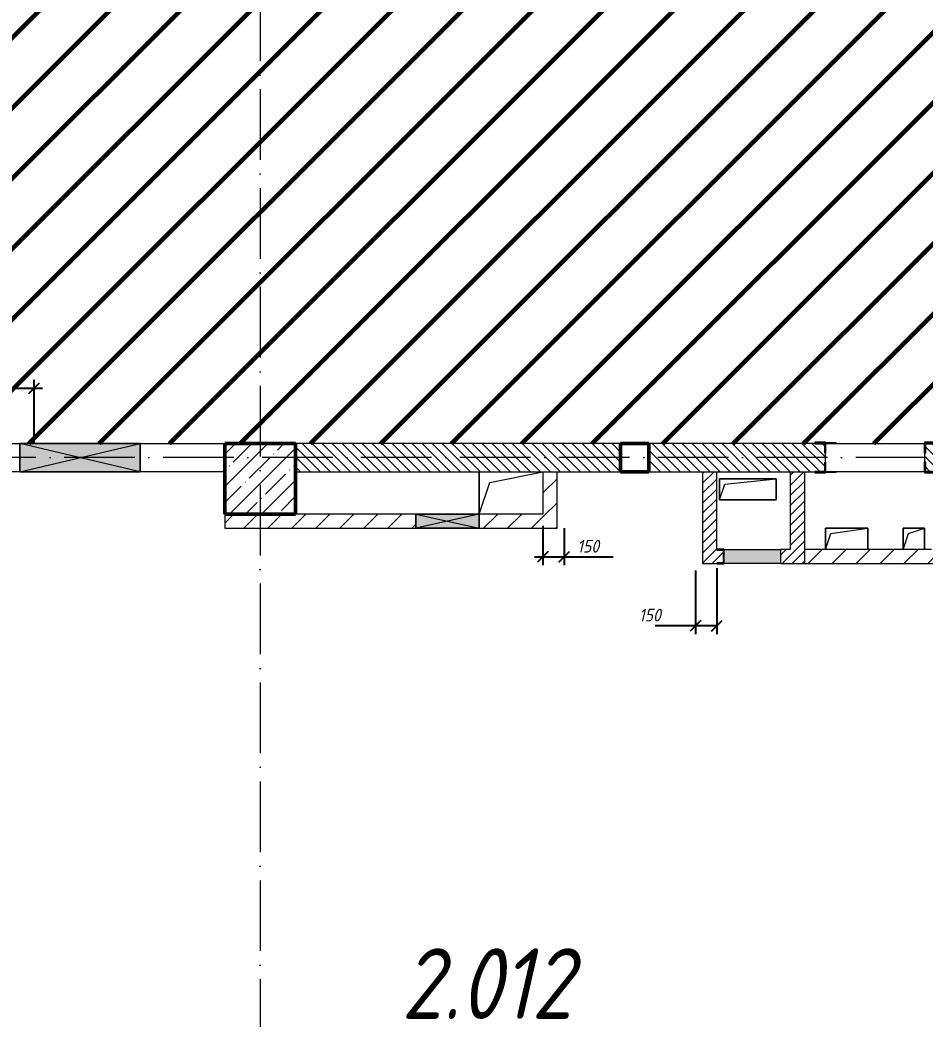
# Model space of a CAD drawing. Header units: millimetres. Extents: x -606178 to 312196, y -19338 to 632709.
# Drawn here: x -245651 to -239248, y 510901 to 517974 of the extents above; entities that cross this region are included whole.
import ezdxf

# ---------------------------------------------------------------- set-up
doc = ezdxf.new("R2010")
doc.units = ezdxf.units.MM
doc.linetypes.add('50_200_ШТРИХ_1Т_ш5_п1_п1_', pattern=[700, 500, -100, 0, -100])
for name, color, linetype, lineweight in [('6.4.1) Окр пт с инж. ПТ2.16', 3, 'Continuous', 60), ('A-____-____-DIMS', 7, 'Continuous', 9), ('A-DETL-GENF-OTLN', 7, 'Continuous', 9), ('A-FLOR-____-OTLN', 7, 'Continuous', 9), ('A-GENM-____-MCUT', 7, 'Continuous', 25), ('A-GENM-____-OTLN', 7, 'Continuous', 9), ('A-GENM-____-OTLN-1', 7, 'Continuous', 25), ('A-GLAZ-____-OTLN', 7, 'Continuous', 9), ('A-WALL-____-MCUT', 7, 'Continuous', 13), ('A-WALL-____-PATT-1', 7, 'Continuous', 9), ('A-WALL-FNSH-MCUT-1', 7, 'Continuous', 9), ('I-WALL-____-OTLN', 7, 'Continuous', 9), ('S-COLS-____-MCUT', 7, 'Continuous', 50), ('S-COLS-____-OTLN', 7, 'Continuous', 9), ('S-GRID-____-OTLN-1', 7, '50_200_ШТРИХ_1Т_ш5_п1_п1_', 9), ('Марки помещений', 7, 'Continuous', 9)]:
    doc.layers.add(name, color=color, linetype=linetype, lineweight=lineweight)
doc.styles.add('ISOCPEUR_I_2', font='isocpeui.ttf', dxfattribs={"width": 0.85, "height": 2.3})
doc.styles.add('ISOCPEUR_I_7', font='isocpeui.ttf', dxfattribs={"width": 0.9, "height": 90})
doc.dimstyles.new('ISO-1_8_0_9К_СРЕДНИЙ_Кладочные_1', dxfattribs={"dimscale": 304.8, "dimtxt": 89.638306, "dimasz": 0.246063, "dimexe": 0.19685, "dimexo": 0, "dimgap": 0, "dimtad": 1, "dimdec": 3, "dimrnd": 0.001, "dimdsep": 46, "dimtxsty": 'ISOCPEUR_I_7', "dimblk1": 'OBLIQUE', "dimblk2": 'OBLIQUE', "dimsah": 1, "dimcen": 0.09, "dimdle": 0.19685, "dimazin": 0, "dimtfac": 1, "dimtdec": 4, "dimtix": 1, "dimtmove": 0, "dimatfit": 3, "dimfxl": 1, "dimtvp": 1, "dimtolj": 1, "dimtzin": 0, "dimarcsym": 2})
doc.dimstyles.new('ISO-1_8_0_9К_СРЕДНИЙ_Кладочные_2', dxfattribs={"dimscale": 304.8, "dimtxt": 89.638306, "dimasz": 0.246063, "dimexe": 0.19685, "dimexo": 0, "dimgap": 0, "dimtad": 1, "dimdec": 3, "dimrnd": 0.001, "dimdsep": 46, "dimtxsty": 'ISOCPEUR_I_7', "dimblk1": 'OBLIQUE', "dimblk2": 'OBLIQUE', "dimsah": 1, "dimcen": 0.09, "dimdle": 0.19685, "dimazin": 0, "dimtfac": 1, "dimtdec": 4, "dimtix": 1, "dimtmove": 1, "dimatfit": 3, "dimfxl": 1, "dimtvp": 1, "dimtolj": 1, "dimtzin": 0, "dimarcsym": 2})
pattern_1 = [(45, (-264901.3, 451794.26), (-35.35534, 35.35534), [])]
pattern_2 = [(45, (-264901.3, 451794.26), (-84.85281, 84.85281), [])]

# ---------------------------------------------------------------- blocks, each defined once
blk = doc.blocks.new('BSC_Колонна _Прямоугольная - 500х500-V50-АР1_План отверстий 2 этажа в осях 1-64_Ю-ЯЯ')
at = {"layer": 'S-COLS-____-OTLN'}
h = blk.add_hatch(dxfattribs=at)
h.set_pattern_fill('FP_60', color=256, style=0, pattern_type=2)
h.set_pattern_definition([(45, (-20950, -62931.04), (-114.04925, 114.04925), []), (45, (-20835.95, -62931.04), (-114.04925, 114.04925), [201.613, -40.323, 3.353, -36.97])])
h.paths.add_polyline_path([(-250, -250), (250, -250), (250, 250), (-250, 250)], flags=0)
at = {"layer": 'S-COLS-____-MCUT'}
for p, q in [((250, 250), (-250, 250)), ((-250, 250), (-250, -250)), ((250, -250), (250, 250)), ((-250, -250), (250, -250))]:
    blk.add_line(p, q, dxfattribs=at)
blk = doc.blocks.new('154_Стойка_СКБ_Уголок - СМ-2180_200-28268025-АР1_План отверстий 2 этажа в осях 1-64_Ю-ЯЯ')
at = {"layer": 'A-GENM-____-MCUT'}
for p, q in [((125, 156), (125, 81)), ((200, 156), (125, 156)), ((131, 81), (131, 150)), ((131, 150), (200, 150)), ((200, 150), (200, 156)), ((125, 81), (131, 81)), ((131, 19), (125, 19)), ((125, 19), (125, -56)), ((131, -50), (131, 19)), ((125, -56), (200, -56)), ((200, -50), (131, -50)), ((200, -56), (200, -50))]:
    blk.add_line(p, q, dxfattribs=at)
blk = doc.blocks.new('Фахверк_СКБ_Уголок - 200_3960_зеркало-28268689-АР1_План отверстий 2 этажа в осях 1-64_Ю-ЯЯ')
at = {"layer": 'A-GENM-____-MCUT'}
for p, q in [((200, 156), (125, 156)), ((125, 156), (125, 81)), ((131, 81), (131, 150)), ((131, 150), (200, 150)), ((200, 150), (200, 156)), ((125, 81), (131, 81)), ((131, 19), (125, 19)), ((125, 19), (125, -56)), ((131, -50), (131, 19)), ((125, -56), (200, -56)), ((200, -50), (131, -50)), ((200, -56), (200, -50))]:
    blk.add_line(p, q, dxfattribs=at)
blk = doc.blocks.new('Стойка_Влож_Уголок_Опорный - Уголок-28213941-АР1_План отверстий 2 этажа в осях 1-64_Ю-ЯЯ')
at = {"layer": 'A-GENM-____-OTLN'}
for p, q in [((-212, -6), (-212, 0)), ((0, 0), (0, -6)), ((-212, -75), (-212, -6)), ((-212, -6), (-206, -6)), ((-6, -6), (0, -6)), ((0, -6), (0, -75)), ((-212, -75), (-206, -75)), ((-6, -75), (0, -75))]:
    blk.add_line(p, q, dxfattribs=at)
blk = doc.blocks.new('AR_Отверстие Ниша - Лючок-32403922-АР1_План отверстий 2 этажа в осях 1-64_Ю-ЯЯ')
at = {"layer": 'A-GLAZ-____-OTLN'}
blk.add_hatch(color=256, dxfattribs=at).paths.add_polyline_path([(-200, 50), (-200, -50), (200, -50), (200, 50)], flags=0)
for p, q in [((-200, 50), (200, 50)), ((-200, -50), (-200, 50)), ((200, -50), (-200, -50))]:
    blk.add_line(p, q, dxfattribs=at)
blk = doc.blocks.new('154_Фахверк_СКБ_Швеллер - Тип_100_3960_зеркало-29769493-АР1_План отверстий 2 этажа в осях 1-64_Ю-ЯЯ')
at = {"layer": 'A-GENM-____-MCUT'}
for p, q in [((175, 50), (125, 50)), ((125, 50), (125, -50)), ((128, 47), (175, 47)), ((128, -47), (128, 47)), ((175, 47), (175, 50)), ((125, -50), (175, -50)), ((175, -47), (128, -47)), ((175, -50), (175, -47))]:
    blk.add_line(p, q, dxfattribs=at)
blk = doc.blocks.new('AR_Отверстие прямоугольное _в плите_ - AR_Отверстие прямоугольное _в плите_-30229441-АР1_План отверстий 2 этажа в осях 1-64_Ю-ЯЯ')
at = {"layer": 'A-GENM-____-OTLN'}
for p, q in [((150, 75), (-150, 75)), ((-150, 75), (-150, -75)), ((-112.5, 37.5), (150, 75)), ((150, -75), (150, 75)), ((-150, -75), (-112.5, 37.5))]:
    blk.add_line(p, q, dxfattribs=at)
blk = doc.blocks.new('AR_Отверстие прямоугольное _в плите_ - AR_Отверстие прямоугольное _в плите_-30423627-АР1_План отверстий 2 этажа в осях 1-64_Ю-ЯЯ')
at = {"layer": 'A-GENM-____-OTLN'}
for p, q in [((75, 75), (-75, 75)), ((-75, 75), (-75, -75)), ((-37.5, 37.5), (75, 75)), ((75, -75), (75, 75)), ((-75, -75), (-37.5, 37.5))]:
    blk.add_line(p, q, dxfattribs=at)
blk = doc.blocks.new('AR_Отверстие прямоугольное _в плите_ - AR_Отверстие прямоугольное _в плите_-V155-АР1_План отверстий 2 этажа в осях 1-64_Ю-ЯЯ')
at = {"layer": 'A-GENM-____-OTLN'}
for p, q in [((200, 75), (-200, 75)), ((-200, 75), (-200, -75)), ((-162.5, 37.5), (200, 75)), ((200, -75), (200, 75)), ((-200, -75), (-162.5, 37.5)), ((-200, -75), (200, -75))]:
    blk.add_line(p, q, dxfattribs=at)
blk = doc.blocks.new('AR_Отверстие прямоугольное _в плите_ - AR_Отверстие прямоугольное _в плите_-V196-АР1_План отверстий 2 этажа в осях 1-64_Ю-ЯЯ')
at = {"layer": 'A-GENM-____-OTLN'}
for p, q in [((-225, 150), (-225, -150)), ((-150, 75), (225, 150)), ((-225, -150), (-150, 75))]:
    blk.add_line(p, q, dxfattribs=at)
blk = doc.blocks.new('BSC_Колонна _Прямоугольная1 - 200х200 _металл_-35201446-АР1_План отверстий 2 этажа в осях 1-64_Ю-ЯЯ')
at = {"layer": 'S-COLS-____-MCUT'}
for p, q in [((100, 100), (-100, 100)), ((-100, 100), (-100, -100)), ((100, -100), (100, 100)), ((-100, -100), (100, -100))]:
    blk.add_line(p, q, dxfattribs=at)
blk = doc.blocks.new('AR_Отверстие прямоугольное _в стене_ - AR_Отверстие прямоугольное _в стене__ОВ-36815002-АР1_План отверстий 2 этажа в осях 1-64_Ю-ЯЯ')
at = {"layer": 'A-GLAZ-____-OTLN'}
blk.add_hatch(color=256, dxfattribs=at).paths.add_polyline_path([(225, -50), (225, 50), (-225, 50), (-225, -50)], flags=0)
at = {"layer": 'A-DETL-GENF-OTLN'}
for p, q in [((-225, -50), (-225, 50)), ((-225, 50), (225, 50)), ((225, 50), (-225, -50)), ((-225, 50), (225, -50)), ((225, 50), (-225, 50)), ((-225, 50), (-225, -50)), ((225, 50), (225, -50)), ((225, -50), (225, 50)), ((225, -50), (-225, -50)), ((-225, -50), (225, -50))]:
    blk.add_line(p, q, dxfattribs=at)
blk = doc.blocks.new('AR_Отверстие прямоугольное _в стене_ - AR_Отверстие прямоугольное _в стене__ОВ-36798040-АР1_План отверстий 2 этажа в осях 1-64_Ю-ЯЯ')
at = {"layer": 'A-GLAZ-____-OTLN'}
blk.add_hatch(color=256, dxfattribs=at).paths.add_polyline_path([(425, -100), (425, 100), (-425, 100), (-425, -100)], flags=0)
at = {"layer": 'A-DETL-GENF-OTLN'}
for p, q in [((-425, -100), (-425, 100)), ((-425, 100), (425, 100)), ((425, 100), (-425, -100)), ((-425, 100), (425, -100)), ((425, 100), (-425, 100)), ((-425, 100), (-425, -100)), ((425, 100), (425, -100)), ((425, -100), (425, 100)), ((425, -100), (-425, -100)), ((-425, -100), (425, -100))]:
    blk.add_line(p, q, dxfattribs=at)
blk = doc.blocks.new('_Oblique')
at = {"color": 0, "linetype": 'ByBlock', "lineweight": -2}
blk.add_line((-0.5, -0.5), (0.5, 0.5), dxfattribs=at)
blk = doc.blocks.new('*D4935')
at = {"layer": 'A-____-____-DIMS', "color": 0, "lineweight": -2, "transparency": 16777216}
for p, q in [((-240871.3, 514075.3), (-240871.3, 513625.2)), ((-240721.3, 514092.3), (-240721.3, 513625.2)), ((-240871.3, 513685.2), (-241157.8, 513685.2)), ((-240721.3, 513685.2), (-240931.3, 513685.2))]:
    blk.add_line(p, q, dxfattribs=at)
at = {"layer": 'Defpoints', "color": 0, "transparency": 16777216}
for p in [(-240871.3, 514075.3), (-240721.3, 514092.3), (-240721.3, 513685.2)]:
    blk.add_point(p, dxfattribs=at)
at = {"layer": 'A-____-____-DIMS', "color": 0, "lineweight": -2, "transparency": 16777216, "xscale": 75, "yscale": 75, "zscale": 75, "rotation": 180}
blk.add_blockref('_Oblique', (-240871.3, 513685.2), dxfattribs=at)
at = {"layer": 'A-____-____-DIMS', "color": 0, "lineweight": -2, "transparency": 16777216, "xscale": 75, "yscale": 75, "zscale": 75}
blk.add_blockref('_Oblique', (-240721.3, 513685.2), dxfattribs=at)
at = {"layer": 'A-____-____-DIMS', "color": 0, "transparency": 16777216, "insert": (-241271.8, 513805.2), "char_height": 90, "width": 368.207, "attachment_point": 1, "line_spacing_factor": 1.149209, "style": 'ISOCPEUR_I_7'}
blk.add_mtext('\\A1;150', dxfattribs=at)
blk = doc.blocks.new('*D4897')
at = {"layer": 'A-____-____-DIMS', "color": 0, "lineweight": -2, "transparency": 16777216}
for p, q in [((-246701.3, 514975.3), (-246701.3, 515426.1)), ((-245551.3, 514981.3), (-245551.3, 515426.1)), ((-246761.3, 515366.1), (-245491.3, 515366.1))]:
    blk.add_line(p, q, dxfattribs=at)
at = {"layer": 'Defpoints', "color": 0, "transparency": 16777216}
for p in [(-245551.3, 515366.1), (-246701.3, 514975.3), (-245551.3, 514981.3)]:
    blk.add_point(p, dxfattribs=at)
at = {"layer": 'A-____-____-DIMS', "color": 0, "lineweight": -2, "transparency": 16777216, "xscale": 75, "yscale": 75, "zscale": 75, "rotation": 180}
blk.add_blockref('_Oblique', (-246701.3, 515366.1), dxfattribs=at)
at = {"layer": 'A-____-____-DIMS', "color": 0, "lineweight": -2, "transparency": 16777216, "xscale": 75, "yscale": 75, "zscale": 75}
blk.add_blockref('_Oblique', (-245551.3, 515366.1), dxfattribs=at)
at = {"layer": 'A-____-____-DIMS', "color": 0, "transparency": 16777216, "insert": (-246126.3, 515411.1), "char_height": 90, "width": 463.361, "attachment_point": 5, "style": 'ISOCPEUR_I_7'}
blk.add_mtext('\\A1;1150', dxfattribs=at)
blk = doc.blocks.new('*D4899')
at = {"layer": 'A-____-____-DIMS', "color": 0, "lineweight": -2, "transparency": 16777216}
for p, q in [((-241951.3, 514392.3), (-241951.3, 514112.8)), ((-241801.3, 514375.3), (-241801.3, 514112.8)), ((-242011.3, 514172.8), (-241801.3, 514172.8)), ((-241801.3, 514172.8), (-241454.4, 514172.8))]:
    blk.add_line(p, q, dxfattribs=at)
at = {"layer": 'Defpoints', "color": 0, "transparency": 16777216}
for p in [(-241951.3, 514392.3), (-241801.3, 514375.3), (-241801.3, 514172.8)]:
    blk.add_point(p, dxfattribs=at)
at = {"layer": 'A-____-____-DIMS', "color": 0, "lineweight": -2, "transparency": 16777216, "xscale": 75, "yscale": 75, "zscale": 75, "rotation": 180}
blk.add_blockref('_Oblique', (-241951.3, 514172.8), dxfattribs=at)
at = {"layer": 'A-____-____-DIMS', "color": 0, "lineweight": -2, "transparency": 16777216, "xscale": 75, "yscale": 75, "zscale": 75}
blk.add_blockref('_Oblique', (-241801.3, 514172.8), dxfattribs=at)
at = {"layer": 'A-____-____-DIMS', "color": 0, "transparency": 16777216, "insert": (-241708.6, 514292.8), "char_height": 90, "width": 368.207, "attachment_point": 1, "line_spacing_factor": 1.149209, "style": 'ISOCPEUR_I_7'}
blk.add_mtext('\\A1;150', dxfattribs=at)

msp = doc.modelspace()

# ---------------------------------------------------------------- hatches: boundary and pattern name
at = {"layer": '6.4.1) Окр пт с инж. ПТ2.16'}
h = msp.add_hatch(dxfattribs=at)
h.set_pattern_fill('ANSI31', color=256, scale=111)
h.paths.add_polyline_path([(-259351.3011, 528425.3011), (-257525.5952, 528425.3011), (-257525.5952, 518825.3011), (-259351.3011, 518825.3011)])
h.paths.add_polyline_path([(-262451.3011, 518825.3011), (-257301.3011, 518825.3011), (-257301.3011, 513825.3011), (-262451.3011, 513825.3011)])
h.paths.add_polyline_path([(-219701.3011, 519325.3011), (-257301.3011, 519325.3011), (-257301.3011, 514975.3011), (-219701.3011, 514975.3011)])
at = {"layer": 'A-WALL-____-PATT-1'}
h = msp.add_hatch(dxfattribs=at)
h.set_pattern_fill('FP_6', color=256, style=0, pattern_type=2)
h.set_pattern_definition([(135, (-264901.3, 451794.26), (-35.35534, -35.35534), [])])
h.paths.add_polyline_path([(-238295.3011, 514775.3011), (-238201.3011, 514775.3011), (-238201.3011, 514975.3011), (-238295.3011, 514975.3011), (-238295.3011, 514906.3011), (-238301.3011, 514906.3011), (-238301.3011, 514844.3011), (-238295.3011, 514844.3011)], flags=0)
h.paths.add_polyline_path([(-241201.3011, 514775.3011), (-239957.3011, 514775.3011), (-239957.3011, 514844.3011), (-239951.3011, 514844.3011), (-239951.3011, 514906.3011), (-239957.3011, 514906.3011), (-239957.3011, 514975.3011), (-241201.3011, 514975.3011), (-241201.3011, 514801.69)], flags=0)
h.paths.add_polyline_path([(-241401.3011, 514775.3011), (-241401.3011, 514975.3011), (-243701.3011, 514975.3011), (-243701.3011, 514775.3011), (-241938.9735, 514775.3011)], flags=0)
h.paths.add_polyline_path([(-239201.3011, 514775.3011), (-239007.3011, 514775.3011), (-239007.3011, 514844.3011), (-239001.3011, 514844.3011), (-239001.3011, 514906.3011), (-239007.3011, 514906.3011), (-239007.3011, 514975.3011), (-239245.3011, 514975.3011), (-239245.3011, 514906.3011), (-239251.3011, 514906.3011), (-239251.3011, 514844.3011), (-239245.3011, 514844.3011), (-239245.3011, 514775.3011)], flags=0)
h = msp.add_hatch(dxfattribs=at)
h.set_pattern_fill('FP_4', color=256, style=0, pattern_type=2)
h.set_pattern_definition(pattern_2)
h.paths.add_polyline_path([(-241938.9735, 514375.3011), (-241851.3011, 514375.3011), (-241851.3011, 514775.3011), (-241951.3011, 514775.3011), (-241951.3011, 514375.3011)], flags=0)
h = msp.add_hatch(dxfattribs=at)
h.set_pattern_fill('FP_5', color=256, style=0, pattern_type=2)
h.set_pattern_definition(pattern_1)
h.paths.add_polyline_path([(-240721.3011, 514125.3011), (-240721.3011, 514775.3011), (-240821.3011, 514775.3011), (-240821.3011, 514125.3011)], flags=0)
h = msp.add_hatch(dxfattribs=at)
h.set_pattern_fill('FP_5', color=256, style=0, pattern_type=2)
h.set_pattern_definition(pattern_1)
h.paths.add_polyline_path([(-240171.4728, 514125.3011), (-240101.3011, 514125.3011), (-240101.3011, 514775.3011), (-240201.3011, 514775.3011), (-240201.3011, 514125.3011)], flags=0)
h = msp.add_hatch(dxfattribs=at)
h.set_pattern_fill('FP_4', color=256, style=0, pattern_type=2)
h.set_pattern_definition(pattern_2)
h.paths.add_polyline_path([(-241951.3011, 514375.3011), (-241951.3011, 514475.3011), (-242401.3011, 514475.3011), (-242401.3011, 514375.3011)], flags=0)
h.paths.add_polyline_path([(-242851.3011, 514375.3011), (-242851.3011, 514475.3011), (-244201.3011, 514475.3011), (-244201.3011, 514375.3011), (-243701.3011, 514375.3011)], flags=0)
h = msp.add_hatch(dxfattribs=at)
h.set_pattern_fill('FP_5', color=256, style=0, pattern_type=2)
h.set_pattern_definition(pattern_1)
h.paths.add_polyline_path([(-240201.3011, 514125.3011), (-240201.3011, 514225.3011), (-240271.3011, 514225.3011), (-240271.3011, 514125.3011)], flags=0)
h.paths.add_polyline_path([(-240721.3011, 514128.3011), (-240674.3011, 514128.3011), (-240674.3011, 514222.3011), (-240721.3011, 514222.3011), (-240721.3011, 514175.3011)], flags=0)
h = msp.add_hatch(dxfattribs=at)
h.set_pattern_fill('FP_4', color=256, style=0, pattern_type=2)
h.set_pattern_definition(pattern_2)
h.paths.add_polyline_path([(-238051.3011, 514125.3011), (-238051.3011, 514225.3011), (-240101.3011, 514225.3011), (-240101.3011, 514125.3011), (-238403.9722, 514125.3011)], flags=0)

# ---------------------------------------------------------------- linework, layer by layer
at = {"layer": 'A-FLOR-____-OTLN'}
for p, q in [((-242401.3011, 514475.3011), (-242401.3011, 514775.3011)), ((-240701.3011, 514725.3011), (-240301.3011, 514725.3011)), ((-240701.3011, 514575.3011), (-240701.3011, 514725.3011)), ((-240301.3011, 514725.3011), (-240301.3011, 514575.3011)), ((-240301.3011, 514575.3011), (-240701.3011, 514575.3011)), ((-239951.3011, 514375.3011), (-239651.3011, 514375.3011)), ((-239951.3011, 514225.3011), (-239951.3011, 514375.3011)), ((-239651.3011, 514375.3011), (-239651.3011, 514225.3011)), ((-239401.3011, 514375.3011), (-239251.3011, 514375.3011)), ((-239401.3011, 514225.3011), (-239401.3011, 514375.3011)), ((-239251.3011, 514375.3011), (-239251.3011, 514225.3011))]:
    msp.add_line(p, q, dxfattribs=at)
at = {"layer": 'A-WALL-____-MCUT'}
for p, q in [((-241401.3011, 514975.3011), (-243701.3011, 514975.3011)), ((-240026.3011, 514975.3011), (-241201.3011, 514975.3011)), ((-239951.3011, 514844.3011), (-239951.3011, 514906.3011)), ((-239251.3011, 514906.3011), (-239251.3011, 514844.3011)), ((-243701.3011, 514775.3011), (-241401.3011, 514775.3011)), ((-241201.3011, 514775.3011), (-240026.3011, 514775.3011))]:
    msp.add_line(p, q, dxfattribs=at)
at = {"layer": 'A-WALL-FNSH-MCUT-1'}
for p, q in [((-241951.3011, 514775.3011), (-241951.3011, 514475.3011)), ((-241851.3011, 514375.3011), (-241851.3011, 514775.3011)), ((-240821.3011, 514775.3011), (-240821.3011, 514125.3011)), ((-240721.3011, 514225.3011), (-240721.3011, 514775.3011)), ((-240201.3011, 514775.3011), (-240201.3011, 514225.3011)), ((-240101.3011, 514775.3011), (-240101.3011, 514125.3011)), ((-244201.3011, 514475.3011), (-244201.3011, 514375.3011)), ((-242851.3011, 514475.3011), (-243701.3011, 514475.3011)), ((-241951.3011, 514475.3011), (-242401.3011, 514475.3011)), ((-244201.3011, 514375.3011), (-242851.3011, 514375.3011)), ((-242401.3011, 514375.3011), (-241851.3011, 514375.3011)), ((-240201.3011, 514225.3011), (-240271.3011, 514225.3011)), ((-239201.3011, 514225.3011), (-240101.3011, 514225.3011)), ((-240821.3011, 514125.3011), (-240721.3011, 514125.3011)), ((-240271.3011, 514125.3011), (-238051.3011, 514125.3011))]:
    msp.add_line(p, q, dxfattribs=at)
at = {"layer": 'I-WALL-____-OTLN'}
for p, q in [((-245901.3011, 514975.3011), (-245651.3011, 514975.3011)), ((-244801.3011, 514975.3011), (-244201.3011, 514975.3011)), ((-239951.3011, 514975.3011), (-239251.3011, 514975.3011)), ((-245651.3011, 514775.3011), (-245901.3011, 514775.3011)), ((-244201.3011, 514775.3011), (-244801.3011, 514775.3011)), ((-239251.3011, 514775.3011), (-239951.3011, 514775.3011))]:
    msp.add_line(p, q, dxfattribs=at)
at = {"layer": 'S-GRID-____-OTLN-1'}
for p, q in [((-243951.3011, 542687.1106), (-243951.3011, 504685.847)), ((-160826.8945, 514875.3011), (-269570.0713, 514875.3011))]:
    msp.add_line(p, q, dxfattribs=at)

# ---------------------------------------------------------------- block references
at = {"layer": 'A-GENM-____-OTLN', "rotation": 89.99999999999955}
msp.add_blockref('Стойка_Влож_Уголок_Опорный - Уголок-28213941-АР1_План отверстий 2 этажа в осях 1-64_Ю-ЯЯ', (-239951.3011, 514981.3011), dxfattribs=at)
at = {"layer": 'A-GENM-____-OTLN'}
for name, p in [('AR_Отверстие прямоугольное _в плите_ - AR_Отверстие прямоугольное _в плите_-V196-АР1_План отверстий 2 этажа в осях 1-64_Ю-ЯЯ', (-242176.3011, 514625.3011)), ('AR_Отверстие прямоугольное _в плите_ - AR_Отверстие прямоугольное _в плите_-V155-АР1_План отверстий 2 этажа в осях 1-64_Ю-ЯЯ', (-240501.3011, 514650.3011)), ('AR_Отверстие прямоугольное _в плите_ - AR_Отверстие прямоугольное _в плите_-30229441-АР1_План отверстий 2 этажа в осях 1-64_Ю-ЯЯ', (-239801.3011, 514300.3011)), ('AR_Отверстие прямоугольное _в плите_ - AR_Отверстие прямоугольное _в плите_-30423627-АР1_План отверстий 2 этажа в осях 1-64_Ю-ЯЯ', (-239326.3011, 514300.3011))]:
    msp.add_blockref(name, p, dxfattribs=at)
at = {"layer": 'A-GENM-____-OTLN-1', "rotation": 180}
for name, p in [('154_Стойка_СКБ_Уголок - СМ-2180_200-28268025-АР1_План отверстий 2 этажа в осях 1-64_Ю-ЯЯ', (-239826.3011, 514925.3011)), ('154_Фахверк_СКБ_Швеллер - Тип_100_3960_зеркало-29769493-АР1_План отверстий 2 этажа в осях 1-64_Ю-ЯЯ', (-240546.3011, 514175.3011))]:
    msp.add_blockref(name, p, dxfattribs=at)
at = {"layer": 'A-GENM-____-OTLN-1'}
msp.add_blockref('Фахверк_СКБ_Уголок - 200_3960_зеркало-28268689-АР1_План отверстий 2 этажа в осях 1-64_Ю-ЯЯ', (-239376.3011, 514825.3011), dxfattribs=at)
at = {"layer": 'A-GLAZ-____-OTLN', "rotation": 180}
for name, p in [('AR_Отверстие прямоугольное _в стене_ - AR_Отверстие прямоугольное _в стене__ОВ-36798040-АР1_План отверстий 2 этажа в осях 1-64_Ю-ЯЯ', (-245226.3011, 514875.3011)), ('AR_Отверстие Ниша - Лючок-32403922-АР1_План отверстий 2 этажа в осях 1-64_Ю-ЯЯ', (-240471.3011, 514175.3011))]:
    msp.add_blockref(name, p, dxfattribs=at)
at = {"layer": 'A-GLAZ-____-OTLN'}
msp.add_blockref('AR_Отверстие прямоугольное _в стене_ - AR_Отверстие прямоугольное _в стене__ОВ-36815002-АР1_План отверстий 2 этажа в осях 1-64_Ю-ЯЯ', (-242626.3011, 514425.3011), dxfattribs=at)
at = {"layer": 'S-COLS-____-OTLN'}
msp.add_blockref('BSC_Колонна _Прямоугольная - 500х500-V50-АР1_План отверстий 2 этажа в осях 1-64_Ю-ЯЯ', (-243951.3011, 514725.3011), dxfattribs=at)
at = {"layer": 'S-COLS-____-OTLN', "rotation": 270.0000000000001}
msp.add_blockref('BSC_Колонна _Прямоугольная1 - 200х200 _металл_-35201446-АР1_План отверстий 2 этажа в осях 1-64_Ю-ЯЯ', (-241301.3011, 514875.3011), dxfattribs=at)

# ---------------------------------------------------------------- texts
at = {"layer": 'Марки помещений', "insert": (-242952.8023, 511401.5487), "char_height": 500, "width": 737.5525, "attachment_point": 1, "style": 'ISOCPEUR_I_2'}
msp.add_mtext('2.012', dxfattribs=at)

# ---------------------------------------------------------------- dimensions: what is measured, and where the dimension line sits
at = {"layer": 'A-____-____-DIMS'}
dim = msp.add_linear_dim(base=(-245551.3011, 515366.0893), p1=(-246701.3011, 514975.3011), p2=(-245551.3011, 514981.3011), dimstyle='ISO-1_8_0_9К_СРЕДНИЙ_Кладочные_2', override={"dimpost": '<>', "dimfxl": 1150.015652}, dxfattribs=at)
dim.commit()
dim.dimension.update_dxf_attribs({"geometry": '*D4897', "text_midpoint": (-246126.3011, 515411.0893)})
for base, p1, p2, picture, middle in [((-241801.3011, 514172.8237), (-241951.3011, 514392.2514), (-241801.3011, 514375.3011), '*D4899', (-241524.5128, 514172.8237)), ((-240721.3011, 513685.1878), (-240871.3011, 514075.3011), (-240721.3011, 514092.2514), '*D4935', (-241087.666, 513685.1878))]:
    dim = msp.add_linear_dim(base=base, p1=p1, p2=p2, dimstyle='ISO-1_8_0_9К_СРЕДНИЙ_Кладочные_1', override={"dimpost": '<>', "dimfxl": 150.954669}, dxfattribs=at)
    dim.commit()
    dim.dimension.update_dxf_attribs({"geometry": picture, "text_midpoint": middle, "dimtype": 160})

doc.saveas('drawing.dxf')
